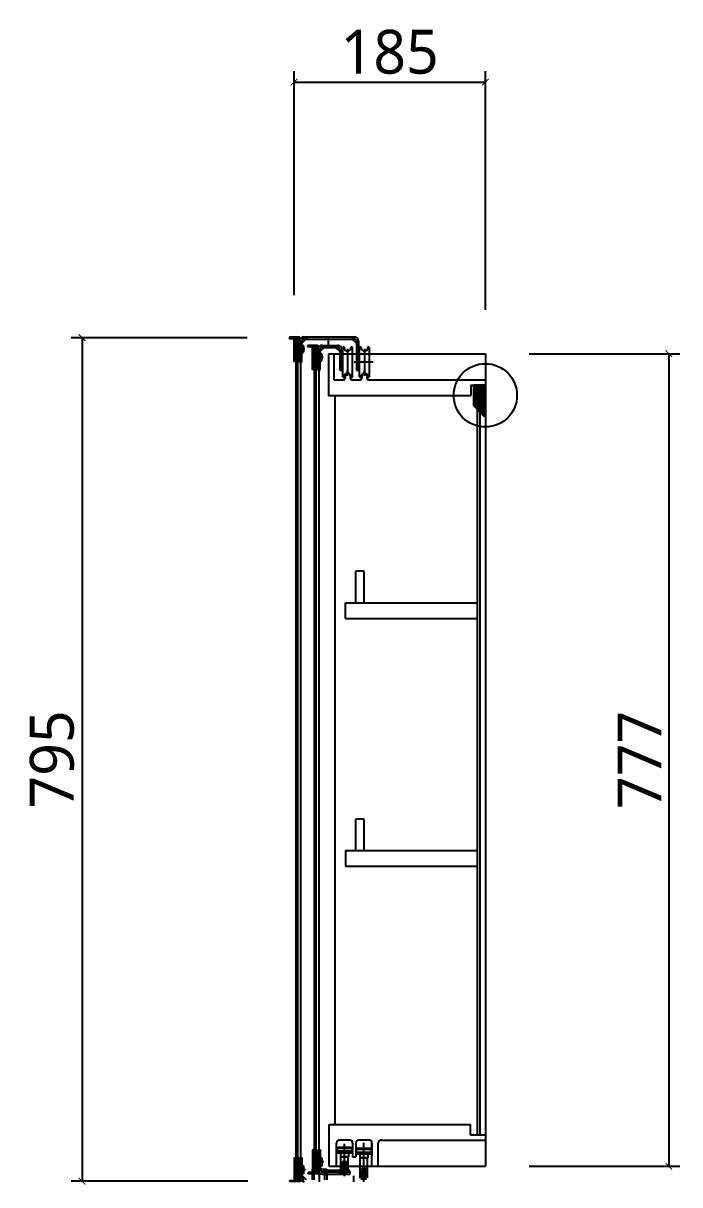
# Model space of a CAD drawing. Extents: x -37370 to -33004, y -567950 to -566838.
# Drawn here: x -33632 to -33004, y -567950 to -566839 of the extents above; entities that cross this region are included whole.
import ezdxf

# ---------------------------------------------------------------- set-up
doc = ezdxf.new("R2010")
doc.units = 0
doc.header["$LTSCALE"] = 60
doc.header["$MEASUREMENT"] = 0
doc.header["$PDMODE"] = 34
doc.header["$PDSIZE"] = -5
doc.layers.get('0').update_dxf_attribs({"linetype": 'CONTINUOUS'})
doc.layers.get('Defpoints').update_dxf_attribs({"color": 142, "linetype": 'CONTINUOUS'})
doc.layers.add('FUR', color=252, linetype='CONTINUOUS')
doc.layers.add('S-DIM', color=7, linetype='CONTINUOUS')
doc.styles.get("Standard").update_dxf_attribs({"font": 'malgun.ttf'})
doc.dimstyles.new('카비원', dxfattribs={"dimscale": 7, "dimtxt": 6, "dimasz": 0.9, "dimexe": 1.5, "dimexo": 6, "dimgap": 1, "dimtad": 1, "dimdsep": 46, "dimtxsty": 'Standard', "dimblk": 'ARCHTICK', "dimcen": 3, "dimclrd": 8, "dimclre": 8, "dimclrt": 256, "dimadec": 0, "dimazin": 0, "dimtfac": 0.6, "dimtix": 1, "dimtmove": 0, "dimatfit": 3, "dimfxl": 1.5, "dimtolj": 1, "dimtzin": 0, "dimlwd": -1, "dimlwe": -1, "dimarcsym": 0})

# ---------------------------------------------------------------- blocks, each defined once
blk = doc.blocks.new('_ArchTick')
at = {"color": 0, "linetype": 'ByBlock', "transparency": 16777216, "const_width": 0.15}
blk.add_lwpolyline([(-0.5, -0.5), (0.5, 0.5)], dxfattribs=at)
blk = doc.blocks.new('*D10434')
at = {"layer": 'Defpoints', "color": 0}
for p in [(-33190.3, -566895.8), (-33373.3, -567141.4), (-33190.3, -567155.5)]:
    blk.add_point(p, dxfattribs=at)
at = {"layer": 'S-DIM', "color": 8}
for p, q in [((-33373.3, -567099.4), (-33373.3, -566885.3)), ((-33190.3, -567113.5), (-33190.3, -566885.3)), ((-33373.3, -566895.8), (-33190.3, -566895.8))]:
    blk.add_line(p, q, dxfattribs=at)
at = {"layer": 'S-DIM', "color": 8, "xscale": 6.3, "yscale": 6.3, "zscale": 6.3, "rotation": 180}
blk.add_blockref('_ArchTick', (-33373.3, -566895.8), dxfattribs=at)
at = {"layer": 'S-DIM', "color": 8, "xscale": 6.3, "yscale": 6.3, "zscale": 6.3}
blk.add_blockref('_ArchTick', (-33190.3, -566895.8), dxfattribs=at)
at = {"layer": 'S-DIM', "insert": (-33281.8, -566867), "char_height": 42, "attachment_point": 5}
blk.add_mtext('\\A1;185', dxfattribs=at)
blk = doc.blocks.new('*D10435')
at = {"layer": 'Defpoints', "color": 0}
for p in [(-33190.3, -567155.5), (-33190.3, -567932.5), (-33014.8, -567932.5)]:
    blk.add_point(p, dxfattribs=at)
at = {"layer": 'S-DIM', "color": 8}
for p, q in [((-33148.3, -567155.5), (-33004.3, -567155.5)), ((-33014.8, -567155.5), (-33014.8, -567932.5)), ((-33148.3, -567932.5), (-33004.3, -567932.5))]:
    blk.add_line(p, q, dxfattribs=at)
at = {"layer": 'S-DIM', "color": 8, "xscale": 6.3, "yscale": 6.3, "zscale": 6.3}
for p, rotation in [((-33014.8, -567155.5), 90), ((-33014.8, -567932.5), 270)]:
    blk.add_blockref('_ArchTick', p, dxfattribs=dict(at, rotation=rotation))
at = {"layer": 'S-DIM', "insert": (-33042.8, -567544), "char_height": 42, "attachment_point": 5, "rotation": 90}
blk.add_mtext('\\A1;777', dxfattribs=at)
blk = doc.blocks.new('*D10436')
at = {"layer": 'Defpoints', "color": 0}
for p in [(-33376.1, -567140.2), (-33576.1, -567946.8), (-33375.5, -567946.8)]:
    blk.add_point(p, dxfattribs=at)
at = {"layer": 'S-DIM', "color": 8}
for p, q in [((-33418.1, -567140.2), (-33586.6, -567140.2)), ((-33576.1, -567140.2), (-33576.1, -567946.8)), ((-33417.5, -567946.8), (-33586.6, -567946.8))]:
    blk.add_line(p, q, dxfattribs=at)
at = {"layer": 'S-DIM', "color": 8, "xscale": 6.3, "yscale": 6.3, "zscale": 6.3}
for p, rotation in [((-33576.1, -567140.2), 90), ((-33576.1, -567946.8), 270)]:
    blk.add_blockref('_ArchTick', p, dxfattribs=dict(at, rotation=rotation))
at = {"layer": 'S-DIM', "insert": (-33604.8, -567543.5), "char_height": 42, "attachment_point": 5, "rotation": 90}
blk.add_mtext('\\A1;795', dxfattribs=at)

msp = doc.modelspace()

# ---------------------------------------------------------------- linework, layer by layer
for p, q in [((-33371.248, -567141.445), (-33369.248, -567141.445)), ((-33371.248, -567160.745), (-33371.248, -567141.445)), ((-33371.18, -567924.492), (-33371.18, -567140.895)), ((-33370.8, -567219.305), (-33370.8, -567139.695)), ((-33369.248, -567160.745), (-33369.248, -567141.445)), ((-33369.248, -567147.595), (-33369.248, -567154.595)), ((-33368.048, -567143.486), (-33368.048, -567163.486)), ((-33368.048, -567143.486), (-33368.048, -567163.486)), ((-33366.003, -567145.486), (-33368.003, -567147.486)), ((-33366.048, -567143.486), (-33366.048, -567163.486)), ((-33366.048, -567143.486), (-33366.048, -567163.486)), ((-33366.048, -567148.095), (-33366.048, -567154.095)), ((-33362.003, -567141.486), (-33366.003, -567145.486)), ((-33362.003, -567141.486), (-33366.003, -567145.486)), ((-33364.848, -567147.595), (-33365.548, -567147.595)), ((-33364.348, -567148.095), (-33364.348, -567154.095)), ((-33364.048, -567139.486), (-33315.548, -567139.486)), ((-33364.048, -567139.486), (-33315.548, -567139.486)), ((-33364.048, -567141.486), (-33315.548, -567141.486)), ((-33364.048, -567141.486), (-33315.548, -567141.486)), ((-33364.003, -567141.486), (-33364.003, -567139.486)), ((-33364.003, -567141.486), (-33364.003, -567139.486)), ((-33360.003, -567139.486), (-33362.003, -567141.486)), ((-33346.548, -567147.486), (-33331.548, -567147.486)), ((-33346.548, -567149.486), (-33346.548, -567147.486)), ((-33340.298, -567148.495), (-33340.298, -567139.486)), ((-33331.548, -567149.486), (-33331.548, -567147.486)), ((-33318.498, -567139.486), (-33316.498, -567141.486)), ((-33317.548, -567141.486), (-33313.548, -567145.486)), ((-33317.548, -567141.486), (-33313.548, -567145.486)), ((-33315.593, -567141.486), (-33315.593, -567139.486)), ((-33315.593, -567141.486), (-33315.593, -567139.486)), ((-33313.548, -567143.486), (-33313.548, -567171.386)), ((-33313.548, -567143.486), (-33313.548, -567171.386)), ((-33313.548, -567145.486), (-33311.548, -567147.486)), ((-33311.548, -567143.486), (-33311.548, -567171.386)), ((-33311.548, -567143.486), (-33311.548, -567171.386)), ((-33362.974, -567151.095), (-33373.029, -567151.095)), ((-33364.673, -567150.886), (-33371.423, -567150.886)), ((-33364.673, -567150.886), (-33371.423, -567150.886)), ((-33366.048, -567149.095), (-33371.348, -567149.095)), ((-33371.348, -567149.095), (-33371.348, -567153.095)), ((-33366.048, -567153.095), (-33371.348, -567153.095)), ((-33370.339, -567149.095), (-33369.315, -567153.095)), ((-33368.98, -567149.095), (-33368.256, -567153.095)), ((-33367.971, -567149.095), (-33366.447, -567153.095)), ((-33364.848, -567154.595), (-33365.548, -567154.595)), ((-33345.474, -567158.895), (-33355.529, -567158.895)), ((-33348.548, -567156.895), (-33353.848, -567156.895)), ((-33353.848, -567156.895), (-33353.848, -567160.895)), ((-33353.748, -567149.245), (-33351.748, -567149.245)), ((-33353.748, -567168.545), (-33353.748, -567149.245)), ((-33347.998, -567158.886), (-33353.098, -567158.886)), ((-33347.998, -567158.886), (-33353.098, -567158.886)), ((-33352.839, -567156.895), (-33351.815, -567160.895)), ((-33351.748, -567168.545), (-33351.748, -567149.245)), ((-33351.748, -567155.395), (-33351.748, -567162.395)), ((-33351.48, -567156.895), (-33350.756, -567160.895)), ((-33350.548, -567151.486), (-33350.548, -567171.286)), ((-33350.471, -567156.895), (-33348.947, -567160.895)), ((-33344.548, -567149.486), (-33348.548, -567153.486)), ((-33348.548, -567151.486), (-33348.548, -567171.286)), ((-33348.548, -567155.895), (-33348.548, -567161.895)), ((-33347.348, -567155.395), (-33348.048, -567155.395)), ((-33346.848, -567155.895), (-33346.848, -567161.895)), ((-33346.548, -567149.486), (-33331.548, -567149.486)), ((-33340.298, -567155.495), (-33340.298, -567195.495)), ((-33340.298, -567155.495), (-33335.148, -567155.495)), ((-33340.298, -567155.495), (-33190.298, -567155.495)), ((-33335.148, -567155.495), (-33335.148, -567180.495)), ((-33333.548, -567149.486), (-33329.548, -567153.486)), ((-33329.548, -567151.486), (-33329.548, -567171.286)), ((-33327.548, -567151.486), (-33327.548, -567171.286)), ((-33326.548, -567159.485), (-33327.548, -567159.485)), ((-33326.548, -567177.486), (-33326.548, -567149.486)), ((-33325.748, -567148.987), (-33326.048, -567148.987)), ((-33325.261, -567149.377), (-33325.247, -567149.865)), ((-33322.048, -567150.876), (-33322.048, -567176.097)), ((-33318.836, -567149.377), (-33318.85, -567149.865)), ((-33318.348, -567148.986), (-33318.048, -567148.986)), ((-33317.548, -567149.486), (-33317.548, -567177.486)), ((-33310.548, -567159.485), (-33311.548, -567159.485)), ((-33310.548, -567177.486), (-33310.548, -567149.486)), ((-33309.748, -567148.987), (-33310.048, -567148.987)), ((-33309.261, -567149.377), (-33309.247, -567149.865)), ((-33306.048, -567150.876), (-33306.048, -567176.097)), ((-33302.836, -567149.377), (-33302.85, -567149.865)), ((-33302.348, -567148.986), (-33302.048, -567148.986)), ((-33301.548, -567149.486), (-33301.548, -567177.486)), ((-33190.298, -567155.495), (-33190.298, -567932.492)), ((-33371.248, -567160.745), (-33369.248, -567160.745)), ((-33369.55, -567924.492), (-33369.55, -567162.484)), ((-33368.048, -567163.486), (-33366.048, -567163.486)), ((-33368.048, -567163.486), (-33366.048, -567163.486)), ((-33367.18, -567163.486), (-33367.18, -567924.492)), ((-33348.548, -567160.895), (-33353.848, -567160.895)), ((-33353.748, -567168.545), (-33351.748, -567168.545)), ((-33353.68, -567916.992), (-33353.68, -567169.095)), ((-33353.3, -567916.992), (-33353.3, -567170.295)), ((-33352.05, -567916.992), (-33352.05, -567170.284)), ((-33347.348, -567162.395), (-33348.048, -567162.395)), ((-33327.548, -567167.484), (-33326.548, -567167.484)), ((-33307.228, -567163.486), (-33315.868, -567163.486)), ((-33297.641, -567163.486), (-33314.455, -567163.486)), ((-33311.548, -567167.484), (-33310.548, -567167.484)), ((-33350.548, -567171.286), (-33348.548, -567171.286)), ((-33349.68, -567171.286), (-33349.68, -567916.992)), ((-33335.148, -567180.495), (-33326.048, -567180.495)), ((-33329.548, -567171.286), (-33329.548, -567170.986)), ((-33329.548, -567171.286), (-33327.548, -567171.286)), ((-33325.748, -567177.986), (-33326.048, -567177.986)), ((-33325.261, -567177.595), (-33325.247, -567177.107)), ((-33324.548, -567176.495), (-33324.548, -567178.995)), ((-33322.048, -567176.495), (-33322.048, -567171.495)), ((-33319.548, -567176.495), (-33319.548, -567178.995)), ((-33318.836, -567177.596), (-33318.85, -567177.107)), ((-33318.348, -567177.986), (-33318.048, -567177.986)), ((-33318.048, -567180.495), (-33310.048, -567180.495)), ((-33313.548, -567171.386), (-33311.548, -567171.386)), ((-33313.548, -567171.386), (-33311.548, -567171.386)), ((-33309.748, -567177.986), (-33310.048, -567177.986)), ((-33309.261, -567177.595), (-33309.247, -567177.107)), ((-33308.548, -567176.495), (-33308.548, -567178.995)), ((-33306.048, -567176.495), (-33306.048, -567171.495)), ((-33303.548, -567176.495), (-33303.548, -567178.995)), ((-33302.836, -567177.596), (-33302.85, -567177.107)), ((-33302.348, -567177.986), (-33302.048, -567177.986)), ((-33302.048, -567180.495), (-33190.298, -567180.495)), ((-33190.298, -567180.495), (-33190.298, -567185.495)), ((-33204.298, -567185.495), (-33204.298, -567195.495)), ((-33204.298, -567185.495), (-33190.298, -567185.495)), ((-33201.448, -567185.605), (-33201.339, -567185.495)), ((-33201.448, -567186.054), (-33200.89, -567185.495)), ((-33201.448, -567186.503), (-33200.441, -567185.495)), ((-33201.448, -567186.952), (-33199.992, -567185.495)), ((-33201.448, -567187.401), (-33199.543, -567185.495)), ((-33201.448, -567187.85), (-33199.094, -567185.495)), ((-33201.448, -567188.299), (-33198.645, -567185.495)), ((-33201.448, -567188.748), (-33198.196, -567185.495)), ((-33201.448, -567189.197), (-33197.747, -567185.495)), ((-33201.448, -567189.646), (-33197.298, -567185.495)), ((-33201.448, -567190.095), (-33196.849, -567185.495)), ((-33201.448, -567190.544), (-33196.4, -567185.495)), ((-33201.448, -567190.993), (-33195.951, -567185.495)), ((-33201.448, -567191.442), (-33195.502, -567185.495)), ((-33201.448, -567191.891), (-33195.053, -567185.495)), ((-33201.448, -567192.34), (-33194.604, -567185.495)), ((-33201.448, -567192.789), (-33194.155, -567185.495)), ((-33201.448, -567193.238), (-33193.706, -567185.495)), ((-33201.448, -567193.687), (-33193.257, -567185.495)), ((-33201.448, -567194.136), (-33192.808, -567185.495)), ((-33201.448, -567194.585), (-33192.359, -567185.495)), ((-33201.448, -567195.034), (-33191.91, -567185.495)), ((-33201.448, -567195.483), (-33191.46, -567185.495)), ((-33191.448, -567185.495), (-33201.448, -567185.495)), ((-33201.448, -567205.495), (-33201.448, -567185.495)), ((-33201.448, -567195.932), (-33191.448, -567185.932)), ((-33201.448, -567196.381), (-33191.448, -567186.381)), ((-33201.448, -567196.83), (-33191.448, -567186.83)), ((-33201.448, -567197.279), (-33191.448, -567187.279)), ((-33201.448, -567197.728), (-33191.448, -567187.728)), ((-33201.448, -567198.177), (-33191.448, -567188.177)), ((-33201.448, -567198.626), (-33191.448, -567188.626)), ((-33201.448, -567199.075), (-33191.448, -567189.075)), ((-33201.448, -567199.524), (-33191.448, -567189.524)), ((-33201.448, -567199.973), (-33191.448, -567189.973)), ((-33201.448, -567200.422), (-33191.448, -567190.422)), ((-33201.448, -567200.871), (-33191.448, -567190.871)), ((-33201.448, -567201.32), (-33191.448, -567191.32)), ((-33201.448, -567201.769), (-33191.448, -567191.769)), ((-33201.448, -567202.218), (-33191.448, -567192.218)), ((-33201.448, -567202.667), (-33191.448, -567192.667)), ((-33201.448, -567203.116), (-33191.448, -567193.116)), ((-33191.448, -567215.495), (-33191.448, -567185.495)), ((-33340.298, -567195.495), (-33204.298, -567195.495)), ((-33334.13, -567195.495), (-33334.13, -567892.492)), ((-33201.448, -567203.565), (-33191.448, -567193.565)), ((-33201.448, -567204.014), (-33191.448, -567194.014)), ((-33201.448, -567204.463), (-33191.448, -567194.463)), ((-33201.448, -567204.912), (-33191.448, -567194.912)), ((-33201.448, -567205.361), (-33191.448, -567195.361)), ((-33201.291, -567205.653), (-33191.448, -567195.81)), ((-33201.066, -567205.877), (-33191.448, -567196.259)), ((-33200.842, -567206.102), (-33191.448, -567196.708)), ((-33200.617, -567206.326), (-33191.448, -567197.157)), ((-33200.393, -567206.551), (-33191.448, -567197.606)), ((-33200.168, -567206.775), (-33191.448, -567198.055)), ((-33199.944, -567207), (-33191.448, -567198.504)), ((-33199.719, -567207.224), (-33191.448, -567198.954)), ((-33199.495, -567207.449), (-33191.448, -567199.403)), ((-33199.27, -567207.673), (-33191.448, -567199.852)), ((-33199.046, -567207.898), (-33191.448, -567200.301)), ((-33198.821, -567208.122), (-33191.448, -567200.75)), ((-33198.597, -567208.347), (-33191.448, -567201.199)), ((-33198.372, -567208.571), (-33191.448, -567201.648)), ((-33198.148, -567208.796), (-33191.448, -567202.097)), ((-33197.923, -567209.02), (-33191.448, -567202.546)), ((-33197.699, -567209.245), (-33191.448, -567202.995)), ((-33197.474, -567209.469), (-33191.448, -567203.444)), ((-33197.25, -567209.694), (-33191.448, -567203.893)), ((-33191.448, -567215.495), (-33201.448, -567205.495)), ((-33198.13, -567208.813), (-33198.13, -567902.492)), ((-33197.025, -567209.918), (-33191.448, -567204.342)), ((-33196.801, -567210.143), (-33191.448, -567204.791)), ((-33196.576, -567210.368), (-33191.448, -567205.24)), ((-33196.352, -567210.592), (-33191.448, -567205.689)), ((-33196.127, -567210.817), (-33191.448, -567206.138)), ((-33195.903, -567211.041), (-33191.448, -567206.587)), ((-33195.678, -567211.266), (-33191.448, -567207.036)), ((-33195.454, -567211.49), (-33191.448, -567207.485)), ((-33195.28, -567902.492), (-33195.28, -567211.663)), ((-33195.229, -567211.715), (-33191.448, -567207.934)), ((-33195.005, -567211.939), (-33191.448, -567208.383)), ((-33194.78, -567212.164), (-33191.448, -567208.832)), ((-33194.556, -567212.388), (-33191.448, -567209.281)), ((-33194.331, -567212.613), (-33191.448, -567209.73)), ((-33194.107, -567212.837), (-33191.448, -567210.179)), ((-33193.882, -567213.062), (-33191.448, -567210.628)), ((-33193.658, -567213.286), (-33191.448, -567211.077)), ((-33193.433, -567213.511), (-33191.448, -567211.526)), ((-33193.209, -567213.735), (-33191.448, -567211.975)), ((-33192.984, -567213.96), (-33191.448, -567212.424)), ((-33192.76, -567214.184), (-33191.448, -567212.873)), ((-33192.535, -567214.409), (-33191.448, -567213.322)), ((-33192.31, -567214.633), (-33191.448, -567213.771)), ((-33192.086, -567214.858), (-33191.448, -567214.22)), ((-33191.861, -567215.082), (-33191.448, -567214.669)), ((-33191.637, -567215.307), (-33191.448, -567215.118)), ((-33370.8, -567924.492), (-33370.8, -567219.305)), ((-33324.13, -567393.589), (-33198.13, -567393.589)), ((-33324.13, -567408.589), (-33324.13, -567393.589)), ((-33324.13, -567408.589), (-33198.13, -567408.589)), ((-33324.13, -567630.5), (-33198.13, -567630.5)), ((-33324.13, -567630.5), (-33324.13, -567645.5)), ((-33324.13, -567645.5), (-33198.13, -567645.5)), ((-33339.739, -567892.492), (-33204.389, -567892.492)), ((-33339.739, -567932.492), (-33339.739, -567892.492)), ((-33204.389, -567902.492), (-33204.389, -567892.492)), ((-33204.389, -567902.492), (-33189.739, -567902.492)), ((-33204.389, -567902.492), (-33200.889, -567902.492)), ((-33189.739, -567907.492), (-33189.739, -567902.492)), ((-33332.739, -567932.492), (-33332.739, -567910.492)), ((-33318.539, -567914.492), (-33331.439, -567914.492)), ((-33331.439, -567914.492), (-33331.439, -567915.442)), ((-33320.239, -567907.492), (-33329.739, -567907.492)), ((-33324.989, -567942.192), (-33324.989, -567911.046)), ((-33318.539, -567914.492), (-33318.539, -567915.442)), ((-33317.239, -567910.492), (-33317.239, -567923.492)), ((-33314.239, -567910.492), (-33314.239, -567923.492)), ((-33301.739, -567907.492), (-33311.239, -567907.492)), ((-33306.489, -567947.492), (-33306.489, -567910.236)), ((-33298.739, -567910.492), (-33298.739, -567922.492)), ((-33298.739, -567932.492), (-33298.739, -567910.492)), ((-33292.739, -567932.492), (-33292.739, -567910.492)), ((-33289.739, -567907.492), (-33189.739, -567907.492)), ((-33370.689, -567926.242), (-33370.689, -567945.542)), ((-33370.689, -567926.242), (-33368.689, -567926.242)), ((-33368.689, -567926.242), (-33368.689, -567945.542)), ((-33367.489, -567943.492), (-33367.489, -567924.492)), ((-33367.489, -567924.492), (-33365.489, -567924.492)), ((-33365.489, -567943.492), (-33365.489, -567924.492)), ((-33353.189, -567918.742), (-33353.189, -567938.042)), ((-33353.189, -567918.742), (-33351.189, -567918.742)), ((-33351.189, -567918.742), (-33351.189, -567938.042)), ((-33351.189, -567931.892), (-33351.189, -567924.892)), ((-33349.989, -567935.992), (-33349.989, -567916.992)), ((-33349.989, -567916.992), (-33347.989, -567916.992)), ((-33347.989, -567935.992), (-33347.989, -567916.992)), ((-33347.989, -567931.392), (-33347.989, -567925.392)), ((-33346.789, -567924.892), (-33347.489, -567924.892)), ((-33346.289, -567931.392), (-33346.289, -567925.392)), ((-33318.539, -567915.442), (-33331.439, -567915.442)), ((-33331.439, -567917.942), (-33331.439, -567919.992)), ((-33331.439, -567917.942), (-33318.539, -567917.942)), ((-33328.739, -567919.992), (-33331.439, -567919.992)), ((-33321.239, -567919.992), (-33328.739, -567919.992)), ((-33328.739, -567919.992), (-33328.739, -567923.492)), ((-33327.174, -567923.492), (-33328.739, -567923.492)), ((-33321.436, -567923.492), (-33328.507, -567923.492)), ((-33328.489, -567923.492), (-33321.489, -567923.492)), ((-33328.489, -567923.492), (-33328.489, -567923.494)), ((-33328.489, -567936.492), (-33328.489, -567923.493)), ((-33321.239, -567923.492), (-33322.804, -567923.492)), ((-33321.489, -567923.492), (-33321.489, -567923.494)), ((-33321.489, -567936.492), (-33321.489, -567923.493)), ((-33321.239, -567919.992), (-33321.239, -567923.492)), ((-33318.539, -567919.992), (-33321.239, -567919.992)), ((-33318.539, -567917.942), (-33318.539, -567919.992)), ((-33317.239, -567923.492), (-33314.239, -567923.492)), ((-33300.039, -567915.492), (-33312.939, -567915.492)), ((-33312.939, -567915.492), (-33312.939, -567916.442)), ((-33300.039, -567916.442), (-33312.939, -567916.442)), ((-33312.939, -567918.942), (-33312.939, -567920.992)), ((-33312.939, -567918.942), (-33300.039, -567918.942)), ((-33310.239, -567920.992), (-33312.939, -567920.992)), ((-33302.739, -567920.992), (-33310.239, -567920.992)), ((-33310.239, -567920.992), (-33310.239, -567924.492)), ((-33308.674, -567924.492), (-33310.239, -567924.492)), ((-33302.936, -567924.492), (-33310.007, -567924.492)), ((-33309.989, -567924.492), (-33302.989, -567924.492)), ((-33309.989, -567924.492), (-33309.989, -567924.494)), ((-33309.989, -567943.992), (-33309.989, -567924.493)), ((-33302.739, -567924.492), (-33304.304, -567924.492)), ((-33302.989, -567924.492), (-33302.989, -567924.494)), ((-33302.989, -567943.992), (-33302.989, -567924.493)), ((-33302.739, -567920.992), (-33302.739, -567924.492)), ((-33300.039, -567920.992), (-33302.739, -567920.992)), ((-33300.039, -567915.492), (-33300.039, -567916.442)), ((-33300.039, -567918.942), (-33300.039, -567920.992)), ((-33362.415, -567935.892), (-33372.47, -567935.892)), ((-33365.489, -567933.892), (-33370.789, -567933.892)), ((-33370.789, -567937.892), (-33370.789, -567933.892)), ((-33369.779, -567937.892), (-33368.755, -567933.892)), ((-33368.689, -567939.392), (-33368.689, -567932.392)), ((-33368.42, -567937.892), (-33367.696, -567933.892)), ((-33367.411, -567937.892), (-33365.888, -567933.892)), ((-33365.489, -567938.892), (-33365.489, -567932.892)), ((-33364.289, -567932.392), (-33364.989, -567932.392)), ((-33363.789, -567938.892), (-33363.789, -567932.892)), ((-33355.989, -567935.492), (-33355.989, -567945.492)), ((-33355.989, -567935.492), (-33341.989, -567935.492)), ((-33344.915, -567928.392), (-33354.97, -567928.392)), ((-33353.989, -567945.492), (-33353.989, -567935.492)), ((-33347.989, -567926.392), (-33353.289, -567926.392)), ((-33353.289, -567930.392), (-33353.289, -567926.392)), ((-33347.989, -567930.392), (-33353.289, -567930.392)), ((-33352.279, -567930.392), (-33351.255, -567926.392)), ((-33350.92, -567930.392), (-33350.196, -567926.392)), ((-33349.911, -567930.392), (-33348.388, -567926.392)), ((-33343.989, -567937.992), (-33347.989, -567933.992)), ((-33346.789, -567931.892), (-33347.489, -567931.892)), ((-33343.989, -567945.492), (-33343.989, -567935.492)), ((-33341.989, -567935.492), (-33341.989, -567945.492)), ((-33319.989, -567936.492), (-33340.739, -567936.492)), ((-33339.739, -567932.492), (-33332.739, -567932.492)), ((-33339.739, -567932.492), (-33190.298, -567932.492)), ((-33328.489, -567936.492), (-33328.489, -567937.992)), ((-33328.489, -567936.492), (-33328.489, -567937.992)), ((-33326.489, -567927.992), (-33326.989, -567928.492)), ((-33326.989, -567937.992), (-33326.989, -567928.492)), ((-33326.989, -567928.492), (-33322.989, -567928.492)), ((-33326.489, -567937.492), (-33326.489, -567927.992)), ((-33326.489, -567927.992), (-33323.489, -567927.992)), ((-33323.489, -567937.492), (-33323.489, -567927.992)), ((-33322.989, -567928.492), (-33323.489, -567927.992)), ((-33322.989, -567937.992), (-33322.989, -567928.492)), ((-33321.489, -567936.492), (-33321.489, -567937.992)), ((-33321.489, -567936.492), (-33321.489, -567937.992)), ((-33319.989, -567937.992), (-33319.989, -567936.492)), ((-33307.989, -567934.492), (-33308.489, -567934.992)), ((-33308.489, -567934.992), (-33304.489, -567934.992)), ((-33308.489, -567945.492), (-33308.489, -567935.992)), ((-33307.989, -567934.492), (-33304.989, -567934.492)), ((-33307.989, -567944.992), (-33307.989, -567935.492)), ((-33304.489, -567934.992), (-33304.989, -567934.492)), ((-33304.989, -567944.992), (-33304.989, -567935.492)), ((-33304.489, -567945.492), (-33304.489, -567935.992)), ((-33298.739, -567932.492), (-33292.739, -567932.492)), ((-33365.489, -567937.892), (-33370.789, -567937.892)), ((-33361.489, -567945.492), (-33365.489, -567941.492)), ((-33364.289, -567939.392), (-33364.989, -567939.392)), ((-33355.289, -567938.592), (-33359.289, -567938.592)), ((-33353.189, -567938.042), (-33351.189, -567938.042)), ((-33348.989, -567947.492), (-33348.989, -567940.17)), ((-33345.989, -567937.992), (-33319.989, -567937.992)), ((-33345.989, -567939.992), (-33319.989, -567939.992)), ((-33342.114, -567937.992), (-33342.114, -567937.992)), ((-33323.211, -567939.992), (-33330.767, -567939.992)), ((-33322.211, -567939.992), (-33329.767, -567939.992)), ((-33326.989, -567937.992), (-33326.489, -567937.492)), ((-33326.489, -567937.492), (-33323.489, -567937.492)), ((-33322.989, -567937.992), (-33323.489, -567937.492)), ((-33319.989, -567937.992), (-33319.989, -567939.992)), ((-33316.239, -567947.492), (-33316.239, -567941.813))]:
    msp.add_line(p, q)
for points in [[(-33377.848, -567140.895), (-33373.348, -567140.895), (-33373.348, -567162.495), (-33369.748, -567162.495, 0.41421356), (-33368.048, -567160.795), (-33368.048, -567154.595), (-33369.248, -567154.595), (-33369.248, -567160.795, -0.41421356), (-33369.748, -567161.295), (-33371.348, -567161.295, -0.41421356), (-33371.848, -567160.795), (-33371.848, -567141.395, -0.41421356), (-33371.348, -567140.895), (-33369.748, -567140.895, -0.41421356), (-33369.248, -567141.395), (-33369.248, -567147.595), (-33368.048, -567147.595), (-33368.048, -567139.695), (-33377.348, -567139.695, 0.41421356), (-33377.848, -567140.195)], [(-33360.348, -567148.695), (-33355.848, -567148.695), (-33355.848, -567170.295), (-33352.248, -567170.295, 0.41421356), (-33350.548, -567168.595), (-33350.548, -567162.395), (-33351.748, -567162.395), (-33351.748, -567168.595, -0.41421356), (-33352.248, -567169.095), (-33353.848, -567169.095, -0.41421356), (-33354.348, -567168.595), (-33354.348, -567149.195, -0.41421356), (-33353.848, -567148.695), (-33352.248, -567148.695, -0.41421356), (-33351.748, -567149.195), (-33351.748, -567155.395), (-33350.548, -567155.395), (-33350.548, -567147.495), (-33359.848, -567147.495, 0.41421356), (-33360.348, -567147.995)], [(-33377.289, -567946.092), (-33372.789, -567946.092), (-33372.789, -567924.492), (-33369.189, -567924.492, -0.41421356), (-33367.489, -567926.192), (-33367.489, -567932.392), (-33368.689, -567932.392), (-33368.689, -567926.192, 0.41421356), (-33369.189, -567925.692), (-33370.789, -567925.692, 0.41421356), (-33371.289, -567926.192), (-33371.289, -567945.592, 0.41421356), (-33370.789, -567946.092), (-33369.189, -567946.092, 0.41421356), (-33368.689, -567945.592), (-33368.689, -567939.392), (-33367.489, -567939.392), (-33367.489, -567947.292), (-33376.789, -567947.292, -0.41421356), (-33377.289, -567946.792)], [(-33359.789, -567938.592), (-33355.289, -567938.592), (-33355.289, -567916.992), (-33351.689, -567916.992, -0.41421356), (-33349.989, -567918.692), (-33349.989, -567924.892), (-33351.189, -567924.892), (-33351.189, -567918.692, 0.41421356), (-33351.689, -567918.192), (-33353.289, -567918.192, 0.41421356), (-33353.789, -567918.692), (-33353.789, -567938.092, 0.41421356), (-33353.289, -567938.592), (-33351.689, -567938.592, 0.41421356), (-33351.189, -567938.092), (-33351.189, -567931.892), (-33349.989, -567931.892), (-33349.989, -567939.792), (-33359.289, -567939.792, -0.41421356), (-33359.789, -567939.292)]]:
    msp.add_lwpolyline(points, format="xyb", close=True)
msp.add_circle((-33190.298, -567195.289), 30.266)
for centre, radius, start, end in [((-33364.048, -567143.486), 4, 90, 180), ((-33364.048, -567143.486), 4, 90, 180), ((-33364.048, -567143.486), 4, 90, 180), ((-33364.048, -567143.486), 4, 90, 180), ((-33364.048, -567143.486), 2, 90, 180), ((-33364.048, -567143.486), 2, 90, 180), ((-33364.048, -567143.486), 2, 90, 180), ((-33364.048, -567143.486), 2, 90, 180), ((-33365.548, -567148.095), 0.5, 90, 180), ((-33364.848, -567148.095), 0.5, 0, 90), ((-33346.548, -567151.486), 4, 90, 180), ((-33331.548, -567151.486), 4, 0, 90), ((-33315.548, -567143.486), 4, 0, 90), ((-33315.548, -567143.486), 4, 0, 90), ((-33315.548, -567143.486), 2, 0, 90), ((-33315.548, -567143.486), 2, 0, 90), ((-33365.548, -567154.095), 0.5, 180, 270), ((-33364.848, -567154.095), 0.5, 270, 0), ((-33346.548, -567151.486), 2, 90, 180), ((-33348.048, -567155.895), 0.5, 90, 180), ((-33347.348, -567155.895), 0.5, 0, 90), ((-33331.548, -567151.486), 2, 0, 90), ((-33326.048, -567149.487), 0.5, 90, 180), ((-33325.748, -567149.487), 0.5, 12.680383, 90), ((-33322.048, -567149.777), 3.2, 181.571245, 358.429224), ((-33318.348, -567149.486), 0.5, 90, 167.319617), ((-33318.048, -567149.486), 0.5, 0, 90), ((-33310.048, -567149.487), 0.5, 90, 180), ((-33309.748, -567149.487), 0.5, 12.680383, 90), ((-33306.048, -567149.777), 3.2, 181.571245, 358.429224), ((-33302.348, -567149.486), 0.5, 90, 167.319617), ((-33302.048, -567149.486), 0.5, 0, 90), ((-33348.048, -567161.895), 0.5, 180, 270), ((-33347.348, -567161.895), 0.5, 270, 0), ((-33326.048, -567177.486), 0.5, 180, 270), ((-33326.048, -567178.995), 1.5, 270, 0), ((-33325.748, -567177.486), 0.5, 270, 347.319617), ((-33322.048, -567177.195), 3.2, 1.570776, 178.428755), ((-33322.048, -567176.495), 2.5, 0, 180), ((-33318.048, -567178.995), 1.5, 180, 270), ((-33318.348, -567177.486), 0.5, 192.680383, 270), ((-33318.048, -567177.486), 0.5, 270, 0), ((-33310.048, -567177.486), 0.5, 180, 270), ((-33310.048, -567178.995), 1.5, 270, 0), ((-33309.748, -567177.486), 0.5, 270, 347.319617), ((-33306.048, -567177.195), 3.2, 1.570776, 178.428755), ((-33306.048, -567176.495), 2.5, 0, 180), ((-33302.048, -567178.995), 1.5, 180, 270), ((-33302.348, -567177.486), 0.5, 192.680383, 270), ((-33302.048, -567177.486), 0.5, 270, 0), ((-33329.739, -567910.492), 3, 90, 180), ((-33320.239, -567910.492), 3, 0, 90), ((-33311.239, -567910.492), 3, 90, 180), ((-33301.739, -567910.492), 3, 0, 90), ((-33289.739, -567910.492), 3, 90, 180), ((-33347.489, -567925.392), 0.5, 90, 180), ((-33346.789, -567925.392), 0.5, 0, 90), ((-33331.439, -567916.692), 1.25, 90, 270), ((-33318.539, -567916.692), 1.25, 270, 90), ((-33312.939, -567917.692), 1.25, 90, 270), ((-33300.039, -567917.692), 1.25, 270, 90), ((-33364.989, -567932.892), 0.5, 90, 180), ((-33364.289, -567932.892), 0.5, 0, 90), ((-33345.989, -567935.992), 4, 180, 270), ((-33347.489, -567931.392), 0.5, 180, 270), ((-33345.989, -567935.992), 2, 180, 270), ((-33346.789, -567931.392), 0.5, 270, 0), ((-33340.739, -567937.992), 1.5, 90, 180), ((-33363.489, -567943.492), 4, 180, 270), ((-33364.989, -567938.892), 0.5, 180, 270), ((-33363.489, -567943.492), 2, 180, 270), ((-33364.289, -567938.892), 0.5, 270, 0)]:
    msp.add_arc(centre, radius, start, end)
at = {"layer": 'FUR'}
for p, q in [((-33314.339, -567393.589), (-33314.339, -567363.589)), ((-33306.339, -567363.589), (-33314.339, -567363.589)), ((-33306.339, -567393.589), (-33306.339, -567363.589)), ((-33314.339, -567630.5), (-33314.339, -567600.5)), ((-33306.339, -567600.5), (-33314.339, -567600.5)), ((-33306.339, -567630.5), (-33306.339, -567600.5))]:
    msp.add_line(p, q, dxfattribs=at)

# ---------------------------------------------------------------- dimensions: what is measured, and where the dimension line sits
at = {"layer": 'S-DIM'}
dim = msp.add_linear_dim(base=(-33190.298, -566895.813), p1=(-33373.348, -567141.395), p2=(-33190.298, -567155.495), text='185', dimstyle='카비원', dxfattribs=at)
dim.commit()
dim.dimension.update_dxf_attribs({"geometry": '*D10434', "text_midpoint": (-33281.823, -566867)})
dim = msp.add_linear_dim(base=(-33576.122, -567946.792), p1=(-33376.083, -567140.195), p2=(-33375.523, -567946.792), angle=90, text='795', dimstyle='카비원', override={"dimtxsty": 'Standard', "dimtolj": 1}, dxfattribs=at)
dim.commit()
dim.dimension.update_dxf_attribs({"geometry": '*D10436', "text_midpoint": (-33604.821, -567543.494)})
dim = msp.add_linear_dim(base=(-33014.789, -567932.492), p1=(-33190.298, -567155.495), p2=(-33190.298, -567932.492), angle=90, dimstyle='카비원', dxfattribs=at)
dim.commit()
dim.dimension.update_dxf_attribs({"geometry": '*D10435', "text_midpoint": (-33042.789, -567543.994)})

doc.saveas('drawing.dxf')
